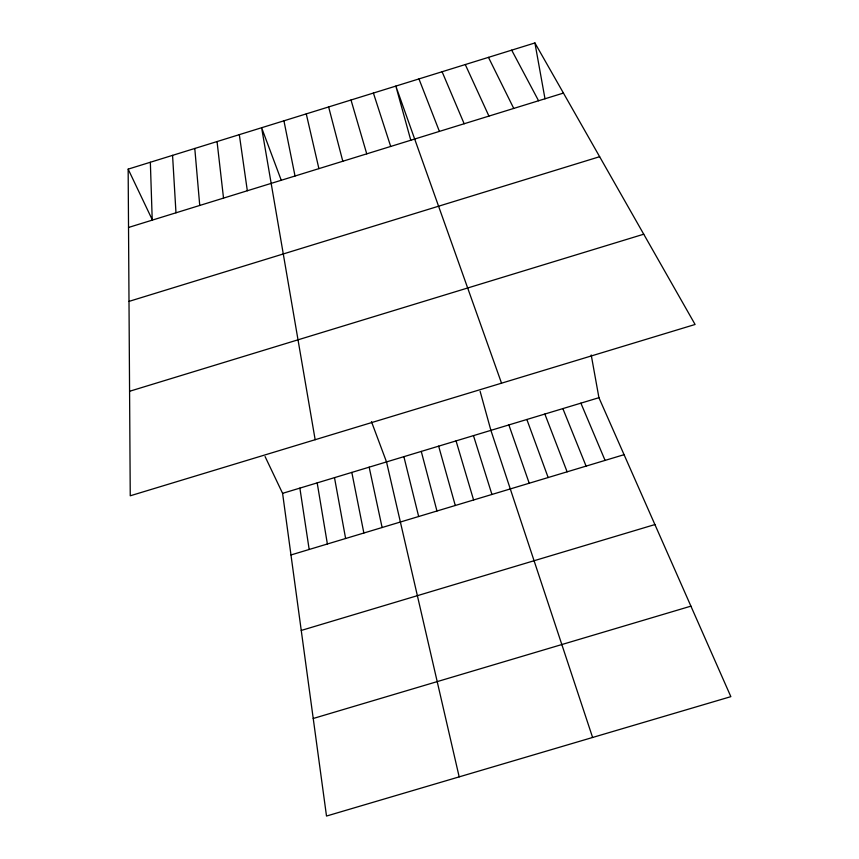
<?xml version="1.0" encoding="UTF-8"?>
<svg xmlns="http://www.w3.org/2000/svg" width="859" height="859" viewBox="0 0 859 859"><rect width="100%" height="100%" fill="white"/><g stroke="black" fill="none" stroke-linecap="round" stroke-linejoin="round"><path stroke-width="1.29" d="M128.152 169.137L534.921 42.95L695.092 324.477L130.246 495.793L128.152 169.137L152.44 220.119M128.528 227.463L563.44 93.073M129 301.391L599.636 156.703M129.569 391.285L643.735 234.206M282.59 493.345L598.927 397.696L730.848 696.649L326.506 816.05L282.59 493.345L265.077 456.569M290.976 554.957L624.074 454.679M301.251 630.442L654.912 524.559M313.234 718.489L690.915 606.153M511.685 50.155L538.572 100.75M488.47 57.36L513.746 108.427M465.277 64.554L488.932 116.094M442.106 71.748L464.161 123.75M580.888 403.15L605.08 460.403M562.86 408.594L586.085 466.115M418.956 78.921L439.4 131.395M544.853 414.038L567.123 471.827M281.269 180.315L261.619 127.733L315.156 439.711M371.464 421.64L386.518 461.917L459.178 776.869M526.857 419.482L548.16 477.54M501.538 383.189L395.838 86.093L410.795 140.285M508.872 424.926L529.219 483.241M592.603 737.473L490.897 430.359L480.127 391.35M373.407 93.051L390.695 146.449M473.47 435.631L491.939 494.462M456.054 440.892L473.599 499.981M351.009 100.009L366.739 153.847M438.648 446.154L455.281 505.5M421.264 451.415L436.963 511.008M328.632 106.945L342.805 161.245M403.88 456.666L418.666 516.517M306.266 113.882L318.904 168.632M369.166 467.167L382.115 527.523M283.932 120.818L295.024 176.009M351.825 472.407L363.862 533.01M334.495 477.647L345.619 538.507M534.921 42.95L545.003 98.817M591.217 354.982L598.927 397.696M317.186 482.887L327.386 543.994M299.877 488.116L309.176 549.47M239.317 134.659L247.328 190.752M217.048 141.563L223.523 198.107M194.789 148.467L199.739 205.451M172.562 155.361L175.977 212.796M150.346 162.254L152.236 220.129"/></g></svg>
